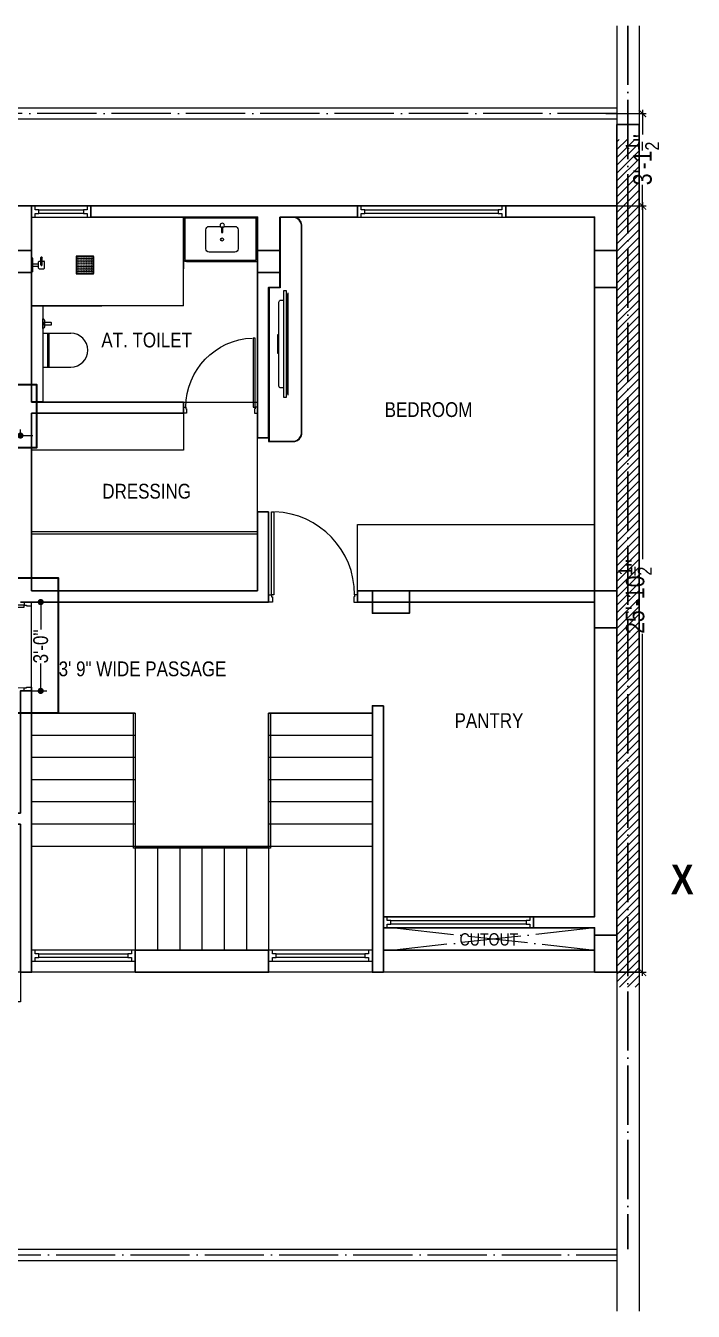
# Model space of a CAD drawing. Header units: millimetres. Extents: x 56222 to 154462, y -172610 to -121287.
# Drawn here: x 153131 to 153401, y -168191 to -167670 of the extents above; entities that cross this region are included whole.
import ezdxf

# ---------------------------------------------------------------- set-up
doc = ezdxf.new("R2010")
doc.units = ezdxf.units.MM
doc.header["$MEASUREMENT"] = 0
doc.header["$PDMODE"] = 35
doc.linetypes.add('ACAD_ISO04W100', pattern=[30, 24, -3, 0, -3])
doc.layers.get('Defpoints').update_dxf_attribs({"color": 220})
doc.layers.add('AR DOOR', color=40, linetype='Continuous')
doc.layers.add('AR ELE-5', color=134, linetype='Continuous')
for name, color, linetype, lineweight in [('COLUMN', 1, 'Continuous', 30), ('ELEVATION ( SPIRAL STAIR )', 250, 'Continuous', 9), ('Farniture', 59, 'Continuous', 25), ('FIRST FLOOR', 7, 'Continuous', 9), ('FIRST FLOOR ( DIM )', 250, 'Continuous', 9), ('FIRST FLOOR ( DW_RAIL )', 7, 'Continuous', 9), ('FIRST FLOOR ( TEXT )', 7, 'Continuous', 9), ('FIRST FLOOR_( PLine )_', 251, 'Continuous', 30), ('FIRST FLOOR_( STAIR )', 251, 'Continuous', 9), ('FURNITURE', 34, 'Continuous', 9), ('GROUND FLOOR', 7, 'Continuous', 9), ('GROUND FLOOR  ( HATCH )', 251, 'Continuous', 9), ('GROUND FLOOR ( DW_RAIL )', 7, 'Continuous', 9), ('SECTION', 7, 'Continuous', 9), ('X_PLOT', 1, 'Continuous', 9)]:
    doc.layers.add(name, color=color, linetype=linetype, lineweight=lineweight)
doc.layers.add('XX~SLAB ( PLINE )', color=251, linetype='Continuous', plot=False)
doc.styles.add('Cn BT~6', font='swissc.ttf', dxfattribs={"height": 6})
doc.styles.add("Cn_BT_0'-0", font='swissc.ttf')
doc.styles.add('Cn_BT_7½', font='swissc.ttf', dxfattribs={"height": 7.5})
doc.styles.add('KATHA', font='swissc.ttf')
doc.dimstyles.new('Cn BT~6', dxfattribs={"dimtxt": 0.18, "dimasz": 2.5, "dimexe": 2.5, "dimexo": 0, "dimgap": 0.09, "dimtad": 0, "dimdec": 3, "dimzin": 3, "dimdsep": 46, "dimlunit": 4, "dimtxsty": 'Cn BT~6', "dimblk": 'DOT', "dimcen": 0.09, "dimdle": 2, "dimclrd": 250, "dimclre": 250, "dimclrt": 5, "dimadec": 0, "dimazin": 0, "dimtfac": 0.75, "dimtdec": 3, "dimtofl": 0, "dimtmove": 0, "dimatfit": 3, "dimfxl": 1, "dimtolj": 1, "dimtzin": 0, "dimlwd": 15, "dimlwe": 15, "dimarcsym": 0})
doc.dimstyles.new('Cn_BT_7½', dxfattribs={"dimtxt": 9, "dimasz": 3, "dimexe": 1.5, "dimexo": 0, "dimgap": 0.09, "dimtad": 0, "dimdec": 3, "dimzin": 3, "dimdsep": 46, "dimlunit": 4, "dimtxsty": 'Cn_BT_7½', "dimblk": 'ARCHTICK', "dimcen": 0.09, "dimdle": 1.5, "dimclrd": 251, "dimclre": 251, "dimclrt": 14, "dimadec": 0, "dimazin": 0, "dimtfac": 0.75, "dimtdec": 3, "dimtofl": 0, "dimtmove": 0, "dimatfit": 3, "dimfxl": 0, "dimtolj": 1, "dimtzin": 0, "dimlwd": 15, "dimlwe": 15, "dimarcsym": 0})

# ---------------------------------------------------------------- blocks, each defined once
blk = doc.blocks.new('_ArchTick')
at = {"color": 0, "linetype": 'ByBlock', "const_width": 0.15}
blk.add_lwpolyline([(-0.5, -0.5), (0.5, 0.5)], dxfattribs=at)
blk = doc.blocks.new('*D155')
at = {"layer": 'Defpoints', "color": 0, "transparency": 16777216}
for p in [(153365.91, -167705.94), (153370.41, -167743.44), (153380.8, -167743.44)]:
    blk.add_point(p, dxfattribs=at)
at = {"layer": 'FIRST FLOOR ( DIM )', "color": 251, "lineweight": 15, "transparency": 16777216}
for p, q in [((153365.91, -167705.94), (153382.3, -167705.94)), ((153380.8, -167704.44), (153380.8, -167714.47)), ((153380.8, -167744.94), (153380.8, -167734.92)), ((153370.41, -167743.44), (153382.3, -167743.44))]:
    blk.add_line(p, q, dxfattribs=at)
at = {"layer": 'FIRST FLOOR ( DIM )', "color": 251, "lineweight": 15, "transparency": 16777216, "xscale": 3, "yscale": 3, "zscale": 3}
for p, rotation in [((153380.8, -167705.94), 90), ((153380.8, -167743.44), 270)]:
    blk.add_blockref('_ArchTick', p, dxfattribs=dict(at, rotation=rotation))
at = {"layer": 'FIRST FLOOR ( DIM )', "color": 14, "transparency": 16777216, "insert": (153380.8, -167724.69), "char_height": 7.5, "attachment_point": 5, "rotation": 90, "style": 'Cn_BT_7½'}
blk.add_mtext('\\A1;3\'-1{\\H0.75x;\\S1/2;}"', dxfattribs=at)
blk = doc.blocks.new('*D156')
at = {"layer": 'Defpoints', "color": 0, "transparency": 16777216}
for p in [(153370.41, -167743.44), (153365.91, -168053.94), (153380.8, -168053.94)]:
    blk.add_point(p, dxfattribs=at)
at = {"layer": 'FIRST FLOOR ( DIM )', "color": 251, "lineweight": 15, "transparency": 16777216}
for p, q in [((153370.41, -167743.44), (153382.3, -167743.44)), ((153380.8, -167741.94), (153380.8, -167886.54)), ((153380.8, -168055.44), (153380.8, -167916.85)), ((153365.91, -168053.94), (153382.3, -168053.94))]:
    blk.add_line(p, q, dxfattribs=at)
at = {"layer": 'FIRST FLOOR ( DIM )', "color": 251, "lineweight": 15, "transparency": 16777216, "xscale": 3, "yscale": 3, "zscale": 3}
for p, rotation in [((153380.8, -167743.44), 90), ((153380.8, -168053.94), 270)]:
    blk.add_blockref('_ArchTick', p, dxfattribs=dict(at, rotation=rotation))
at = {"layer": 'FIRST FLOOR ( DIM )', "color": 14, "transparency": 16777216, "insert": (153377.8, -167901.69), "char_height": 7.5, "attachment_point": 5, "rotation": 90, "style": 'Cn_BT_7½'}
blk.add_mtext('\\A1;25\'-10{\\H0.75x;\\S1/2;}"', dxfattribs=at)
blk = doc.blocks.new('A$C744D1EC1')
at = {"layer": 'FURNITURE'}
for p, q in [((-2.26, -0.39), (-2.26, 0)), ((-2.26, -0.39), (-2.26, 0)), ((0, -0.39), (0, 0)), ((0, -0.39), (0, 0)), ((2.26, -0.39), (2.26, 0)), ((2.26, -0.39), (2.26, 0)), ((-2.26, -0.39), (2.26, -0.39)), ((-2.26, -0.39), (2.26, -0.39)), ((-1.26, -2.56), (-1.26, -4.14)), ((-1.06, -2.36), (1.06, -2.36)), ((-1.06, -4.33), (1.06, -4.33)), ((-0.39, -0.39), (-0.39, -2.36)), ((0, -3.15), (2.56, -3.15)), ((0, -3.55), (2.56, -3.55)), ((0.39, -0.39), (0.39, -2.36)), ((1.26, -2.56), (1.26, -3.15)), ((1.26, -3.55), (1.26, -4.14))]:
    blk.add_line(p, q, dxfattribs=at)
for points in [[(-2.96, -15.14), (-2.96, -20.86, 0.414214), (-2.86, -20.96), (2.86, -20.96, 0.414214), (2.96, -20.86), (2.96, -15.14, 0.414214), (2.86, -15.04), (-2.86, -15.04, 0.414214)], [(-2.76, -15.34), (-2.76, -20.66, 0.414214), (-2.66, -20.76), (2.66, -20.76, 0.414214), (2.76, -20.66), (2.76, -15.34, 0.414214), (2.66, -15.24), (-2.66, -15.24, 0.414214)]]:
    blk.add_lwpolyline(points, format="xyb", close=True, dxfattribs=at)
for centre, radius in [((2.56, -3.35), 0.197), ((-2.21, -15.79), 0.0985), ((-2.21, -16.34), 0.0985), ((-2.21, -16.9), 0.0985), ((-2.21, -17.45), 0.0985), ((-1.66, -15.79), 0.0985), ((-1.66, -16.34), 0.0985), ((-1.66, -16.9), 0.0985), ((-1.66, -17.45), 0.0985), ((-1.1, -15.79), 0.0985), ((-1.1, -16.34), 0.0985), ((-1.1, -16.9), 0.0985), ((-1.1, -17.45), 0.0985), ((-0.55, -15.79), 0.0985), ((-0.55, -16.34), 0.0985), ((-0.55, -16.9), 0.0985), ((-0.55, -17.45), 0.0985), ((0, -15.79), 0.0985), ((0, -16.34), 0.0985), ((0, -16.9), 0.0985), ((0, -17.45), 0.0985), ((0.55, -15.79), 0.0985), ((0.55, -16.34), 0.0985), ((0.55, -16.9), 0.0985), ((0.55, -17.45), 0.0985), ((1.1, -15.79), 0.0985), ((1.1, -16.34), 0.0985), ((1.1, -16.9), 0.0985), ((1.1, -17.45), 0.0985), ((1.66, -15.79), 0.0985), ((1.66, -16.34), 0.0985), ((1.66, -16.9), 0.0985), ((1.66, -17.45), 0.0985), ((2.21, -15.79), 0.0985), ((2.21, -16.34), 0.0985), ((2.21, -16.9), 0.0985), ((2.21, -17.45), 0.0985), ((-2.21, -18), 0.0985), ((-2.21, -18.55), 0.0985), ((-2.21, -19.1), 0.0985), ((-2.21, -19.66), 0.0985), ((-2.21, -20.21), 0.0985), ((-1.66, -18), 0.0985), ((-1.66, -18.55), 0.0985), ((-1.66, -19.1), 0.0985), ((-1.66, -19.66), 0.0985), ((-1.66, -20.21), 0.0985), ((-1.1, -18), 0.0985), ((-1.1, -18.55), 0.0985), ((-1.1, -19.1), 0.0985), ((-1.1, -19.66), 0.0985), ((-1.1, -20.21), 0.0985), ((-0.55, -18), 0.0985), ((-0.55, -18.55), 0.0985), ((-0.55, -19.1), 0.0985), ((-0.55, -19.66), 0.0985), ((-0.55, -20.21), 0.0985), ((0, -18), 0.0985), ((0, -18.55), 0.0985), ((0, -19.1), 0.0985), ((0, -19.66), 0.0985), ((0, -20.21), 0.0985), ((0.55, -18), 0.0985), ((0.55, -18.55), 0.0985), ((0.55, -19.1), 0.0985), ((0.55, -19.66), 0.0985), ((0.55, -20.21), 0.0985), ((1.1, -18), 0.0985), ((1.1, -18.55), 0.0985), ((1.1, -19.1), 0.0985), ((1.1, -19.66), 0.0985), ((1.1, -20.21), 0.0985), ((1.66, -18), 0.0985), ((1.66, -18.55), 0.0985), ((1.66, -19.1), 0.0985), ((1.66, -19.66), 0.0985), ((1.66, -20.21), 0.0985), ((2.21, -18), 0.0985), ((2.21, -18.55), 0.0985), ((2.21, -19.1), 0.0985), ((2.21, -19.66), 0.0985), ((2.21, -20.21), 0.0985)]:
    blk.add_circle(centre, radius, dxfattribs=at)
for centre, start, end in [((-1.06, -2.56), 90, 180), ((-1.06, -4.14), 180, 270), ((0, -3.35), 90, 270), ((1.06, -2.56), 0, 90), ((1.06, -4.14), 270, 0)]:
    blk.add_arc(centre, 0.197, start, end, dxfattribs=at)
blk = doc.blocks.new('dfg')
at = {"layer": 'FURNITURE'}
for p, q in [((295086.03, -103322.89), (295099.32, -103322.89)), ((295086.03, -103322.89), (295086.03, -103338.95)), ((295088.5, -103338.95), (295088.5, -103322.89)), ((295089.07, -103338.95), (295089.07, -103322.89)), ((295086.03, -103338.95), (295099.32, -103338.95))]:
    blk.add_line(p, q, dxfattribs=at)
for points in [[(295086.89, -103316.98), (295086.89, -103319.57, -0.455818), (295086.08, -103320.57), (295086.03, -103320.57), (295086.03, -103315.98), (295086.08, -103315.98, -0.455818)], [(295090.07, -103317.91), (295090.07, -103318.8, -0.414214), (295089.82, -103319.05), (295086.89, -103319.05), (295086.89, -103317.66), (295089.82, -103317.66, -0.414214)]]:
    blk.add_lwpolyline(points, format="xyb", close=True, dxfattribs=at)
blk.add_arc((295099.32, -103330.92), 8.03, 270, 90, dxfattribs=at)
blk = doc.blocks.new('tv')
at = {"layer": 'Farniture'}
for points in [[(47048.97, -94849.55), (47018.36, -94849.55), (47018.36, -94849.43), (47048.97, -94849.43)], [(47049.68, -94850.89), (47017.64, -94850.89), (47017.64, -94849.96), (47049.68, -94849.96)], [(47048.62, -94849.96), (47018.71, -94849.96), (47018.71, -94849.55), (47048.62, -94849.55)], [(47030.87, -94852.22), (47036.46, -94852.22), (47036.46, -94852.63), (47030.87, -94852.63)]]:
    blk.add_lwpolyline(points, close=True, dxfattribs=at)
blk.add_lwpolyline([(47046.93, -94850.89), (47020.39, -94850.89), (47020.39, -94851.6, 0.414214), (47021.02, -94852.22), (47046.31, -94852.22, 0.414214), (47046.93, -94851.6)], format="xyb", close=True, dxfattribs=at)
blk = doc.blocks.new('*U140')
for points in [[(0, 0), (0, 1120), (-30, 1120), (-30, 0)], [(40, 0), (0, 0), (0, -30), (-10, -30), (-10, -100), (40, -100)], [(-1160, 0), (-1120, 0), (-1120, -30), (-1110, -30), (-1110, -100), (-1160, -100)]]:
    blk.add_lwpolyline(points, close=True)
at = {"layer": 'AR ELE-5', "linetype": 'ByBlock', "ltscale": 15}
blk.add_arc((2, -1), 1122, 92.373, 179.9653, dxfattribs=at)
blk = doc.blocks.new('_Dot')
at = {"color": 0, "linetype": 'ByBlock', "lineweight": -2}
blk.add_line((-0.5, 0), (-1, 0), dxfattribs=at)
at = {"color": 0, "linetype": 'ByBlock', "const_width": 0.5}
blk.add_lwpolyline([(-0.25, 0, 1), (0.25, 0, 1)], format="xyb", close=True, dxfattribs=at)
blk = doc.blocks.new('*D153')
at = {"layer": 'Defpoints', "color": 0, "transparency": 16777216}
for p in [(153110.91, -167836.47), (153128.91, -167836.47), (153128.91, -167836.47)]:
    blk.add_point(p, dxfattribs=at)
at = {"layer": 'ELEVATION ( SPIRAL STAIR )', "color": 250, "lineweight": 15, "transparency": 16777216}
for p, q in [((153110.91, -167836.47), (153110.91, -167833.97)), ((153128.91, -167836.47), (153128.91, -167833.97)), ((153108.41, -167836.47), (153105.91, -167836.47)), ((153131.41, -167836.47), (153133.91, -167836.47))]:
    blk.add_line(p, q, dxfattribs=at)
at = {"layer": 'ELEVATION ( SPIRAL STAIR )', "color": 250, "lineweight": 15, "transparency": 16777216, "xscale": 2.5, "yscale": 2.5, "zscale": 2.5}
blk.add_blockref('_Dot', (153110.91, -167836.47), dxfattribs=at)
at = {"layer": 'ELEVATION ( SPIRAL STAIR )', "color": 250, "lineweight": 15, "transparency": 16777216, "xscale": 2.5, "yscale": 2.5, "zscale": 2.5, "rotation": 180}
blk.add_blockref('_Dot', (153128.91, -167836.47), dxfattribs=at)
at = {"layer": 'ELEVATION ( SPIRAL STAIR )', "color": 5, "transparency": 16777216, "insert": (153119.91, -167836.47), "char_height": 6, "attachment_point": 5, "style": 'Cn BT~6'}
blk.add_mtext('\\A1;1\'-6"', dxfattribs=at)
blk = doc.blocks.new('*U143')
for points in [[(-1160, 0), (-1120, 0), (-1120, 30), (-1110, 30), (-1110, 100), (-1160, 100)], [(0, 0), (0, -1120), (-30, -1120), (-30, 0)], [(40, 0), (0, 0), (0, 30), (-10, 30), (-10, 100), (40, 100)]]:
    blk.add_lwpolyline(points, close=True)
at = {"layer": 'AR ELE-5', "linetype": 'ByBlock', "ltscale": 15}
blk.add_arc((2, 1), 1122, 180.0347, 267.627, dxfattribs=at)
blk = doc.blocks.new('*D148')
at = {"layer": 'Defpoints', "color": 0, "transparency": 16777216}
for p in [(153133.41, -167903.94), (153133.41, -167939.94), (153137.12, -167939.94)]:
    blk.add_point(p, dxfattribs=at)
at = {"layer": 'ELEVATION ( SPIRAL STAIR )', "color": 250, "lineweight": 15, "transparency": 16777216}
for p, q in [((153133.41, -167903.94), (153139.62, -167903.94)), ((153137.12, -167906.44), (153137.12, -167915.08)), ((153137.12, -167937.44), (153137.12, -167928.8)), ((153133.41, -167939.94), (153139.62, -167939.94))]:
    blk.add_line(p, q, dxfattribs=at)
at = {"layer": 'ELEVATION ( SPIRAL STAIR )', "color": 250, "lineweight": 15, "transparency": 16777216, "xscale": 2.5, "yscale": 2.5, "zscale": 2.5}
for p, rotation in [((153137.12, -167903.94), 90), ((153137.12, -167939.94), 270)]:
    blk.add_blockref('_Dot', p, dxfattribs=dict(at, rotation=rotation))
at = {"layer": 'ELEVATION ( SPIRAL STAIR )', "color": 5, "transparency": 16777216, "insert": (153137.12, -167921.94), "char_height": 6, "attachment_point": 5, "rotation": 90, "style": 'Cn BT~6'}
blk.add_mtext('\\A1;3\'-0"', dxfattribs=at)

msp = doc.modelspace()

# ---------------------------------------------------------------- hatches: boundary and pattern name
at = {"layer": 'GROUND FLOOR  ( HATCH )'}
h = msp.add_hatch(dxfattribs=at)
h.set_pattern_fill('ANSI31', color=6, scale=18, style=0)
h.set_pattern_definition([(45, (36838.7285, -5440.7673), (-1.590990258, 1.590990258), [])])
h.paths.add_polyline_path([(153379.4144, -167716.4417), (153370.4144, -167716.4417), (153370.4144, -168059.9417), (153379.4144, -168059.9417)])

# ---------------------------------------------------------------- linework, layer by layer
at = {"layer": 'COLUMN'}
for points in [[(153124.4144, -167761.4417), (153133.4144, -167761.4417), (153133.4144, -167770.4417), (153124.4144, -167770.4417)], [(153224.9144, -167761.4417), (153233.9144, -167761.4417), (153233.9144, -167770.4417), (153224.9144, -167770.4417)], [(153361.4144, -167761.4417), (153370.4144, -167761.4417), (153370.4144, -167776.4417), (153361.4144, -167776.4417)], [(153286.4144, -167899.4417), (153286.4144, -167908.4417), (153271.4144, -167908.4417), (153271.4144, -167899.4417)], [(153361.4144, -167899.4417), (153370.4144, -167899.4417), (153370.4144, -167914.4417), (153361.4144, -167914.4417)], [(153361.4144, -168038.9417), (153370.4144, -168038.9417), (153370.4144, -168053.9417), (153361.4144, -168053.9417)]]:
    msp.add_lwpolyline(points, close=True, dxfattribs=at)
at = {"layer": 'ELEVATION ( SPIRAL STAIR )', "color": 5}
for p, q in [((153194.9144, -167827.4417), (153194.9144, -167842.4417)), ((153194.9144, -167842.4417), (153133.4144, -167842.4417)), ((153265.4144, -167875.4417), (153265.4144, -167872.4417)), ((153265.4144, -167872.4417), (153361.4144, -167872.4417)), ((153265.4144, -167899.4417), (153265.4144, -167875.4417))]:
    msp.add_line(p, q, dxfattribs=at)
at = {"layer": 'ELEVATION ( SPIRAL STAIR )', "color": 6, "lineweight": 35}
for points in [[(153064.3759, -167815.8034), (153135.4166, -167815.8034), (153135.4166, -167841.4134), (153064.3759, -167841.4134)], [(153116.8591, -167894.0829), (153144.226, -167894.0829), (153144.226, -167948.9417), (153116.8591, -167948.9417)]]:
    msp.add_lwpolyline(points, close=True, dxfattribs=at)
at = {"layer": 'FIRST FLOOR'}
for p, q in [((152969.9144, -167743.4417), (153370.4144, -167743.4417)), ((153133.4144, -167822.9417), (153133.4144, -167743.4417)), ((153157.4144, -167747.9417), (153157.4144, -167743.4417)), ((153265.4144, -167747.9417), (153265.4144, -167743.4417)), ((153325.4144, -167747.9417), (153325.4144, -167743.4417)), ((153370.4144, -167743.4417), (153370.4144, -168053.9417)), ((153133.4144, -167747.9417), (153224.9144, -167747.9417)), ((153224.9144, -167899.4417), (153224.9144, -167747.9417)), ((153233.9144, -167747.9417), (153361.4144, -167747.9417)), ((153233.9144, -167776.4417), (153233.9144, -167747.9417)), ((153361.4144, -167747.9417), (153361.4144, -167899.4417)), ((153229.4144, -167837.4417), (153229.4144, -167776.4417)), ((153133.4144, -167822.9417), (153224.9144, -167822.9417)), ((153194.9144, -167827.4417), (153194.9144, -167822.9417)), ((153133.4144, -167827.4417), (153194.9144, -167827.4417)), ((153133.4144, -167827.4417), (153133.4144, -167899.4417)), ((153224.9144, -167837.4417), (153229.4144, -167837.4417)), ((153224.9144, -167867.4417), (153229.4144, -167867.4417)), ((153229.4144, -167903.9417), (153229.4144, -167867.4417)), ((153133.4144, -167899.4417), (153224.9144, -167899.4417)), ((153265.4144, -167899.4417), (153265.4144, -167903.9417)), ((153265.4144, -167899.4417), (153361.4144, -167899.4417)), ((153128.9144, -167903.9417), (153229.4144, -167903.9417)), ((153133.4144, -168053.9417), (153133.4144, -167903.9417)), ((153265.4144, -167903.9417), (153361.4144, -167903.9417)), ((153361.4144, -167903.9417), (153361.4144, -168031.4417)), ((153133.4144, -167939.9417), (153128.9144, -167939.9417)), ((153271.4144, -167945.9417), (153271.4144, -168053.9417)), ((153271.4144, -167945.9417), (153275.9144, -167945.9417)), ((153275.9144, -167945.9417), (153275.9144, -168031.4417)), ((153275.9144, -168031.4417), (153361.4144, -168031.4417)), ((153275.9144, -168035.9417), (153275.9144, -168031.4417)), ((153336.6644, -168031.4417), (153336.6644, -168035.9417)), ((153275.9144, -168035.9417), (153275.9144, -168053.9417)), ((153275.9144, -168035.9417), (153361.4144, -168035.9417)), ((153361.4144, -168035.9417), (153361.4144, -168053.9417)), ((153271.4144, -168044.9417), (153133.4144, -168044.9417)), ((153175.4144, -168044.9417), (153175.4144, -168053.9417)), ((153229.4144, -168044.9417), (153229.4144, -168053.9417)), ((153361.4144, -168044.9417), (153275.9144, -168044.9417)), ((153370.4144, -168053.9417), (152969.9144, -168053.9417))]:
    msp.add_line(p, q, dxfattribs=at)
at = {"layer": 'FIRST FLOOR ( DW_RAIL )'}
for points in [[(153157.4144, -167743.4417), (153155.9144, -167743.4417), (153155.9144, -167744.9417), (153154.4144, -167744.9417), (153154.4144, -167746.4417), (153136.4144, -167746.4417), (153136.4144, -167744.9417), (153134.9144, -167744.9417), (153134.9144, -167743.4417), (153133.4144, -167743.4417), (153133.4144, -167747.9417), (153134.9144, -167747.9417), (153134.9144, -167746.4417), (153136.4144, -167746.4417), (153136.4144, -167744.9417), (153154.4144, -167744.9417), (153154.4144, -167746.4417), (153155.9144, -167746.4417), (153155.9144, -167747.9417), (153157.4144, -167747.9417), (153157.4144, -167743.4417), (153133.4144, -167743.4417), (153133.4144, -167747.9417), (153157.4144, -167747.9417)], [(153325.4144, -167743.4417), (153323.9144, -167743.4417), (153323.9144, -167744.9417), (153322.4144, -167744.9417), (153322.4144, -167746.4417), (153268.4144, -167746.4417), (153268.4144, -167744.9417), (153266.9144, -167744.9417), (153266.9144, -167743.4417), (153265.4144, -167743.4417), (153265.4144, -167747.9417), (153266.9144, -167747.9417), (153266.9144, -167746.4417), (153268.4144, -167746.4417), (153268.4144, -167744.9417), (153322.4144, -167744.9417), (153322.4144, -167746.4417), (153323.9144, -167746.4417), (153323.9144, -167747.9417), (153325.4144, -167747.9417), (153325.4144, -167743.4417), (153265.4144, -167743.4417), (153265.4144, -167747.9417), (153325.4144, -167747.9417)]]:
    msp.add_lwpolyline(points, close=True, dxfattribs=at)
at = {"layer": 'FIRST FLOOR_( PLine )_'}
for p, q in [((153133.4144, -167743.4417), (152969.9144, -167743.4417)), ((153133.4144, -167822.9417), (153133.4144, -167743.4417)), ((153194.9144, -167822.9417), (153133.4144, -167822.9417)), ((153194.9144, -167827.4417), (153194.9144, -167822.9417)), ((153133.4144, -167899.4417), (153133.4144, -167827.4417)), ((153133.4144, -167827.4417), (153194.9144, -167827.4417)), ((153229.4144, -167867.4417), (153224.9144, -167867.4417)), ((153224.9144, -167867.4417), (153224.9144, -167899.4417)), ((153229.4144, -167903.9417), (153229.4144, -167867.4417)), ((153224.9144, -167899.4417), (153133.4144, -167899.4417)), ((153128.9144, -167903.9417), (153229.4144, -167903.9417))]:
    msp.add_line(p, q, dxfattribs=at)
for points in [[(153233.9144, -167747.9417), (153265.4144, -167747.9417), (153265.4144, -167743.4417), (153157.4144, -167743.4417), (153157.4144, -167747.9417), (153224.9144, -167747.9417), (153224.9144, -167837.4417), (153229.4144, -167837.4417), (153229.4144, -167776.4417), (153233.9144, -167776.4417)], [(153370.4144, -167743.4417), (153325.4144, -167743.4417), (153325.4144, -167747.9417), (153361.4144, -167747.9417), (153361.4144, -167899.4417), (153265.4144, -167899.4417), (153265.4144, -167903.9417), (153361.4144, -167903.9417), (153361.4144, -168031.4417), (153336.6644, -168031.4417), (153336.6644, -168035.9417), (153361.4144, -168035.9417), (153361.4144, -168053.9417), (153370.4144, -168053.9417)], [(153133.4144, -167939.9417), (153128.9144, -167939.9417), (153128.9144, -167989.4417), (153107.9144, -167989.4417), (153107.9144, -167993.9417), (153128.9144, -167993.9417), (153128.9144, -168053.9417), (153133.4144, -168053.9417)], [(153275.9144, -167945.9417), (153271.4144, -167945.9417), (153271.4144, -168053.9417), (153275.9144, -168053.9417), (153275.9144, -168035.9417), (153275.9144, -168035.9417), (153275.9144, -168031.4417), (153275.9144, -168031.4417)], [(153229.4144, -168044.9417), (153175.4144, -168044.9417), (153175.4144, -168049.4417), (153175.4144, -168053.9417), (153229.4144, -168053.9417)]]:
    msp.add_lwpolyline(points, close=True, dxfattribs=at)
at = {"layer": 'FIRST FLOOR_( STAIR )'}
for p, q in [((153175.4144, -167948.9417), (153133.4144, -167948.9417)), ((153175.4144, -167948.9417), (153175.4144, -168044.9417)), ((153271.4144, -167948.9417), (153229.4144, -167948.9417)), ((153229.4144, -167948.9417), (153229.4144, -168044.9417)), ((153175.4144, -167957.9417), (153133.4144, -167957.9417)), ((153271.4144, -167957.9417), (153229.4144, -167957.9417)), ((153175.4144, -167966.9417), (153133.4144, -167966.9417)), ((153271.4144, -167966.9417), (153229.4144, -167966.9417)), ((153175.4144, -167975.9417), (153133.4144, -167975.9417)), ((153271.4144, -167975.9417), (153229.4144, -167975.9417)), ((153175.4144, -167984.9417), (153133.4144, -167984.9417)), ((153271.4144, -167984.9417), (153229.4144, -167984.9417)), ((153175.4144, -167993.9417), (153133.4144, -167993.9417)), ((153271.4144, -167993.9417), (153229.4144, -167993.9417)), ((153271.4144, -168002.9417), (153133.4144, -168002.9417)), ((153184.4144, -168002.9417), (153184.4144, -168044.9417)), ((153193.4144, -168002.9417), (153193.4144, -168044.9417)), ((153202.4144, -168002.9417), (153202.4144, -168044.9417)), ((153211.4144, -168002.9417), (153211.4144, -168044.9417)), ((153220.4144, -168002.9417), (153220.4144, -168044.9417))]:
    msp.add_line(p, q, dxfattribs=at)
msp.add_lwpolyline([(153174.7144, -167948.9417), (153175.4144, -167948.9417), (153175.4144, -168002.9417), (153229.4144, -168002.9417), (153229.4144, -167948.9417), (153230.1144, -167948.9417), (153230.1144, -168003.6417), (153174.7144, -168003.6417), (153174.7144, -167948.9417)], close=True, dxfattribs=at)
at = {"layer": 'FURNITURE'}
for p, q in [((153194.9144, -167783.9417), (153194.9144, -167747.9417)), ((153194.9144, -167783.9417), (153133.4144, -167783.9417)), ((153224.9144, -167875.4417), (153133.4144, -167875.4417)), ((153224.9144, -167876.4417), (153133.4144, -167876.4417))]:
    msp.add_line(p, q, dxfattribs=at)
at = {"layer": 'FURNITURE', "color": 5, "lineweight": 30, "ltscale": 10000}
for p, q in [((153194.9144, -167747.9417), (153194.9144, -167768.8525)), ((153133.4144, -167783.9417), (153161.9144, -167783.9417))]:
    msp.add_line(p, q, dxfattribs=at)
at = {"layer": 'FURNITURE'}
for points in [[(153224.9144, -167747.9417), (153194.9144, -167747.9417), (153194.9144, -167764.749, 0.42261333), (153196.099, -167765.9475), (153224.9144, -167765.9475)], [(153224.4144, -167748.4417), (153195.4144, -167748.4417), (153195.4144, -167764.7547, 0.42530735), (153196.0966, -167765.4475), (153224.4144, -167765.4475)], [(153242.9145, -167751.0313, 0.28550808), (153240.0838, -167747.9417), (153233.9144, -167747.9417), (153233.9144, -167776.4417), (153229.4144, -167776.4417), (153229.4144, -167838.9429), (153240.0838, -167838.9429, 0.28548811), (153242.9144, -167835.8536)], [(153242.7712, -167751.0448, 0.28319822), (153240.0639, -167748.085), (153234.0577, -167748.085), (153234.0577, -167776.585), (153229.5577, -167776.585), (153229.5577, -167838.7996), (153240.0639, -167838.7996, 0.28317791), (153242.7711, -167835.8401)], [(153242.7147, -167751.0501, 0.28225194), (153240.056, -167748.1415), (153234.1142, -167748.1415), (153234.1142, -167776.6415), (153229.6142, -167776.6415), (153229.6142, -167838.7431), (153240.056, -167838.7431, 0.28223148), (153242.7146, -167835.8348)]]:
    msp.add_lwpolyline(points, format="xyb", close=True, dxfattribs=at)
msp.add_lwpolyline([(153211.4253, -167751.7158), (153215.6971, -167751.7157, -0.41421356), (153217.0293, -167753.0478), (153217.0295, -167760.8474, -0.41421356), (153215.6974, -167762.1796), (153205.3161, -167762.1799, -0.41421356), (153203.9838, -167760.8477), (153203.9836, -167753.0482, -0.41421356), (153205.3157, -167751.716), (153209.79, -167751.7159)], format="xyb", dxfattribs=at)
msp.add_lwpolyline([(153211.4253, -167751.7158), (153215.6971, -167751.7157, -0.41421356), (153217.0293, -167753.0478), (153217.0295, -167760.8474, -0.41421356), (153215.6974, -167762.1796), (153205.3161, -167762.1799, -0.41421356), (153203.9838, -167760.8477), (153203.9836, -167753.0482, -0.41421356), (153205.3157, -167751.716), (153209.79, -167751.7159)], format="xyb", dxfattribs=at)
for points in [[(153210.2948, -167752.0686), (153210.2949, -167754.1708), (153210.8312, -167754.1708), (153210.8311, -167752.0686)], [(153210.2948, -167752.0686), (153210.2949, -167754.1708), (153210.8312, -167754.1708), (153210.8311, -167752.0686)], [(153137.9144, -167822.8479), (153133.4144, -167822.8479), (153133.4144, -167783.9417), (153137.9144, -167783.9417)]]:
    msp.add_lwpolyline(points, close=True, dxfattribs=at)
msp.add_circle((153210.5631, -167757.0244), 0.6131, dxfattribs=at)
msp.add_circle((153210.5631, -167757.0244), 0.6131, dxfattribs=at)
msp.add_arc((153210.6076, -167751.3529), 0.8946, 284.4676, 249.530737, dxfattribs=at)
msp.add_arc((153210.6076, -167751.3529), 0.8946, 284.4676, 249.530737, dxfattribs=at)
at = {"layer": 'GROUND FLOOR'}
for p, q in [((153370.4144, -167670.3929), (153370.4144, -168191.3257)), ((153370.4144, -167670.3929), (153370.4144, -167767.4417)), ((153379.4144, -167670.3929), (153379.4144, -168191.3257)), ((152870.1644, -167703.6917), (153370.4144, -167703.6917)), ((152874.6644, -167708.1917), (153370.4144, -167708.1917)), ((153370.4144, -168053.9417), (153370.4144, -168191.3257)), ((152874.6644, -168166.1917), (153370.4144, -168166.1917)), ((152870.1644, -168170.6917), (153370.4144, -168170.6917))]:
    msp.add_line(p, q, dxfattribs=at)
at = {"layer": 'GROUND FLOOR', "color": 1, "linetype": 'ACAD_ISO04W100'}
for p, q in [((153374.9144, -167670.3929), (153374.9144, -168053.9417)), ((153280.4144, -168035.9417), (153361.4144, -168044.9417)), ((153361.4144, -168035.9417), (153280.4144, -168044.9417))]:
    msp.add_line(p, q, dxfattribs=at)
msp.add_lwpolyline([(153370.4144, -167705.9417), (152872.4144, -167705.9417), (152872.4144, -168168.4417), (153370.4144, -168168.4417)], dxfattribs=at)
at = {"layer": 'GROUND FLOOR', "color": 6, "lineweight": 30}
msp.add_lwpolyline([(153379.4144, -167710.4417), (153370.4144, -167710.4417), (153370.4144, -168053.9417), (153379.4144, -168053.9417)], close=True, dxfattribs=at)
at = {"layer": 'GROUND FLOOR'}
msp.add_lwpolyline([(153175.4144, -167948.9417), (153175.4144, -168002.9417), (153229.4144, -168002.9417), (153229.4144, -167948.9417)], dxfattribs=at)
at = {"layer": 'GROUND FLOOR ( DW_RAIL )'}
for points in [[(153336.6644, -168031.4417), (153335.1644, -168031.4417), (153335.1644, -168032.9417), (153333.6644, -168032.9417), (153333.6644, -168034.4417), (153278.9144, -168034.4417), (153278.9144, -168032.9417), (153277.4144, -168032.9417), (153277.4144, -168031.4417), (153275.9144, -168031.4417), (153275.9144, -168035.9417), (153277.4144, -168035.9417), (153277.4144, -168034.4417), (153278.9144, -168034.4417), (153278.9144, -168032.9417), (153333.6644, -168032.9417), (153333.6644, -168034.4417), (153335.1644, -168034.4417), (153335.1644, -168035.9417), (153336.6644, -168035.9417), (153336.6644, -168031.4417), (153275.9144, -168031.4417), (153275.9144, -168035.9417), (153336.6644, -168035.9417)], [(153175.4144, -168044.9417), (153173.9144, -168044.9417), (153173.9144, -168046.4417), (153172.4144, -168046.4417), (153172.4144, -168047.9417), (153136.4144, -168047.9417), (153136.4144, -168046.4417), (153134.9144, -168046.4417), (153134.9144, -168044.9417), (153133.4144, -168044.9417), (153133.4144, -168049.4417), (153134.9144, -168049.4417), (153134.9144, -168047.9417), (153136.4144, -168047.9417), (153136.4144, -168046.4417), (153172.4144, -168046.4417), (153172.4144, -168047.9417), (153173.9144, -168047.9417), (153173.9144, -168049.4417), (153175.4144, -168049.4417), (153175.4144, -168044.9417), (153133.4144, -168044.9417), (153133.4144, -168049.4417), (153175.4144, -168049.4417)], [(153271.4144, -168044.9417), (153269.9144, -168044.9417), (153269.9144, -168046.4417), (153268.4144, -168046.4417), (153268.4144, -168047.9417), (153232.4144, -168047.9417), (153232.4144, -168046.4417), (153230.9144, -168046.4417), (153230.9144, -168044.9417), (153229.4144, -168044.9417), (153229.4144, -168049.4417), (153230.9144, -168049.4417), (153230.9144, -168047.9417), (153232.4144, -168047.9417), (153232.4144, -168046.4417), (153268.4144, -168046.4417), (153268.4144, -168047.9417), (153269.9144, -168047.9417), (153269.9144, -168049.4417), (153271.4144, -168049.4417), (153271.4144, -168044.9417), (153229.4144, -168044.9417), (153229.4144, -168049.4417), (153271.4144, -168049.4417)]]:
    msp.add_lwpolyline(points, close=True, dxfattribs=at)
at = {"layer": 'X_PLOT', "linetype": 'ACAD_ISO04W100', "lineweight": 30}
msp.add_line((153374.9144, -167670.3929), (153374.9144, -168166.1917), dxfattribs=at)
at = {"layer": 'XX~SLAB ( PLINE )'}
for points in [[(152965.4144, -167743.4417), (153370.4144, -167743.4417), (153370.4144, -168053.9417), (153361.4144, -168053.9417), (153341.6097, -168053.9417), (153301.2726, -168053.9417), (153275.9144, -168053.9417), (153128.9144, -168053.9417), (153128.9144, -168065.9417), (152965.4144, -168065.9417)], [(153133.4144, -167948.9417), (153175.4144, -167948.9417), (153175.4144, -168002.9417), (153229.4144, -168002.9417), (153229.4144, -167948.9417), (153271.4144, -167948.9417), (153271.4144, -168044.9417), (153133.4144, -168044.9417)]]:
    msp.add_lwpolyline(points, close=True, dxfattribs=at)
at = {"layer": 'XX~SLAB ( PLINE )', "color": 5}
msp.add_lwpolyline([(153275.9144, -168044.9417), (153361.4144, -168044.9417), (153361.4144, -168035.9417), (153275.9144, -168035.9417)], close=True, dxfattribs=at)

# ---------------------------------------------------------------- block references
at = {"layer": 'AR DOOR', "linetype": 'ByBlock', "lineweight": -2, "extrusion": (0, 0, -1)}
for name, p, xscale, yscale, zscale, rotation in [('*U143', (-153223.9144, -167824.9417), 0.02500000000004618, 0.02500000000004618, -0.02500000000004618, 180), ('*U143', (-153230.6144, -167900.9417), -0.02999999999996949, 0.02999999999996949, -0.02999999999996949, 180), ('*U140', (-153130.4144, -167905.1417), -0.02999999999996949, 0.02999999999996949, -0.02999999999996949, 270)]:
    msp.add_blockref(name, p, dxfattribs=dict(at, xscale=xscale, yscale=yscale, zscale=zscale, rotation=rotation))
at = {"layer": 'FURNITURE', "linetype": 'Continuous', "xscale": 1.200000000076199, "yscale": 1.200000000069849, "zscale": 1.2, "rotation": 90.0001863905708}
msp.add_blockref('A$C744D1EC1', (153133.4144, -167767.3476), dxfattribs=at)
at = {"layer": 'FURNITURE', "xscale": -1.342294704634696, "yscale": 1.342294704634696, "zscale": 1.34229470471346, "rotation": 270}
msp.add_blockref('tv', (280553.2441, -230932.4159), dxfattribs=at)
at = {"layer": 'FURNITURE', "color": 5, "xscale": 0.8549999999813735, "yscale": 0.8549999999813735, "zscale": 0.855}
msp.add_blockref('dfg', (-99160.6411, -79453.958), dxfattribs=at)

# ---------------------------------------------------------------- texts
at = {"layer": 'FIRST FLOOR ( TEXT )', "char_height": 6, "attachment_point": 5, "style": 'KATHA'}
for s, insert in [('AT. TOILET', (153180.0105, -167797.793)), ('BEDROOM', (153294.1768, -167825.9952)), ('DRESSING', (153180.0105, -167859.0664)), ('3\' 9" WIDE PASSAGE', (153178.3504, -167931.0406)), ('PANTRY', (153318.6517, -167951.9632))]:
    msp.add_mtext(s, dxfattribs=dict(at, insert=insert))
at = {"layer": 'FIRST FLOOR ( TEXT )', "color": 1, "insert": (153318.6517, -168040.6625), "char_height": 5, "attachment_point": 5, "style": "Cn_BT_0'-0"}
msp.add_mtext('CUTOUT', dxfattribs=at)
at = {"layer": 'SECTION', "color": 5, "insert": (153392.3368, -168022.3031), "char_height": 12, "attachment_point": 7, "line_spacing_factor": 1.157143, "style": "Cn_BT_0'-0"}
msp.add_mtext('{\\fSwis721 Cn BT|b1|i0|c0|p34;X}', dxfattribs=at)

# ---------------------------------------------------------------- dimensions: what is measured, and where the dimension line sits
at = {"layer": 'ELEVATION ( SPIRAL STAIR )', "color": 5}
dim = msp.add_linear_dim(base=(153128.9144, -167836.4688), p1=(153110.9144, -167836.4688), p2=(153128.9144, -167836.4688), dimstyle='Cn BT~6', dxfattribs=at)
dim.commit()
dim.dimension.update_dxf_attribs({"geometry": '*D153', "text_midpoint": (153119.9144, -167836.4688)})
dim = msp.add_linear_dim(base=(153137.1159, -167939.9417), p1=(153133.4144, -167903.9417), p2=(153133.4144, -167939.9417), angle=90, dimstyle='Cn BT~6', dxfattribs=at)
dim.commit()
dim.dimension.update_dxf_attribs({"geometry": '*D148', "text_midpoint": (153137.1159, -167921.9417)})
at = {"layer": 'FIRST FLOOR ( DIM )'}
dim = msp.add_linear_dim(base=(153380.8028, -167743.4417), p1=(153365.9144, -167705.9417), p2=(153370.4144, -167743.4417), angle=90, dimstyle='Cn_BT_7½', dxfattribs=at)
dim.commit()
dim.dimension.update_dxf_attribs({"geometry": '*D155', "text_midpoint": (153380.8028, -167724.6917)})
dim = msp.add_linear_dim(base=(153380.8028, -168053.9417), p1=(153370.4144, -167743.4417), p2=(153365.9144, -168053.9417), angle=90, dimstyle='Cn_BT_7½', override={"dimtmove": 1}, dxfattribs=at)
dim.commit()
dim.dimension.update_dxf_attribs({"geometry": '*D156', "text_midpoint": (153377.8028, -167901.6917), "dimtype": 160})

doc.saveas('drawing.dxf')
